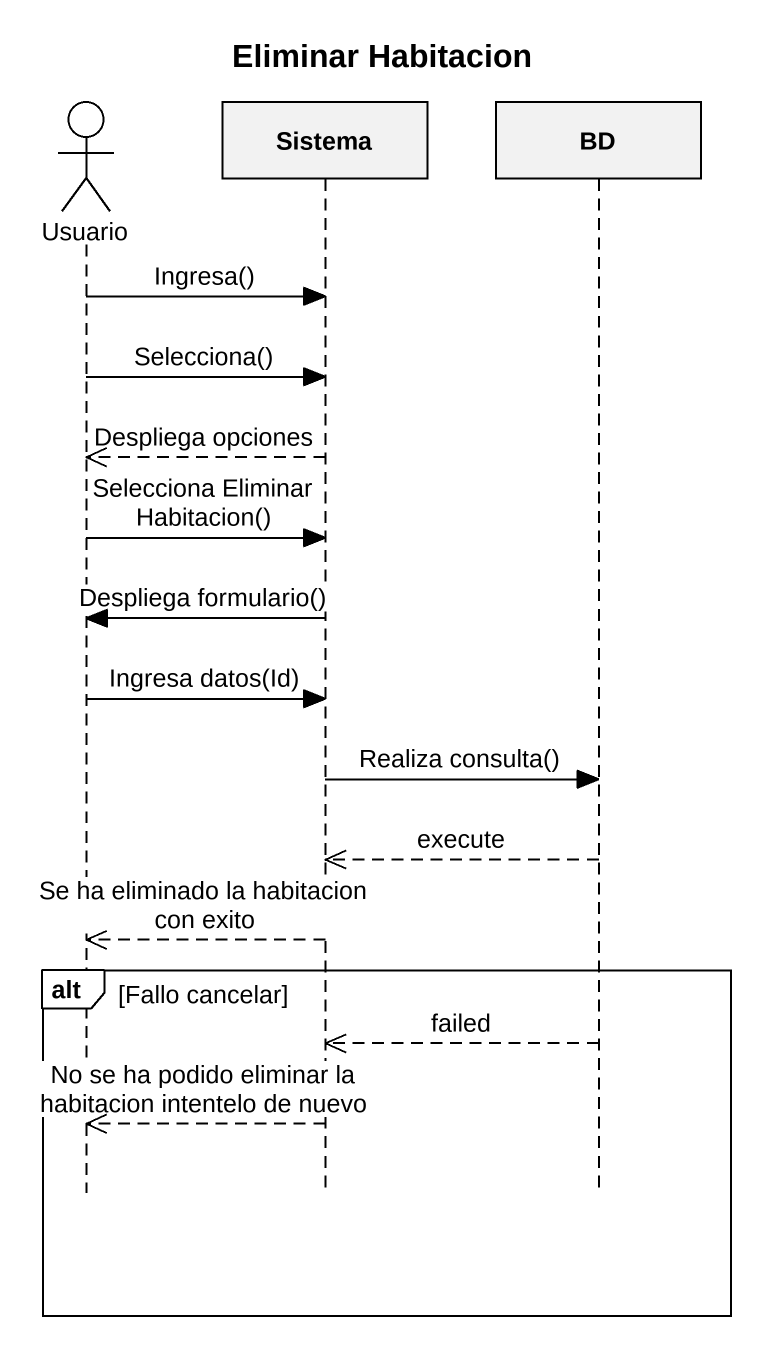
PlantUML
@startuml
title Eliminar Habitacion
hide footbox
actor Usuario
participant Sistema
participant BD

Usuario -> Sistema : Ingresa()
Usuario -> Sistema : Selecciona()
Sistema -->> Usuario : Despliega opciones
Usuario -> Sistema : Selecciona Eliminar Habitacion()
Sistema -> Usuario : Despliega formulario()
Usuario -> Sistema : Ingresa datos(Id)
Sistema -> BD : Realiza consulta()
BD -->> Sistema : execute
Sistema -->> Usuario : Se ha eliminado la habitacion con exito
alt Fallo cancelar
  BD -->> Sistema : failed
  Sistema -->> Usuario : No se ha podido eliminar la habitacion intentelo de nuevo
end
@enduml
